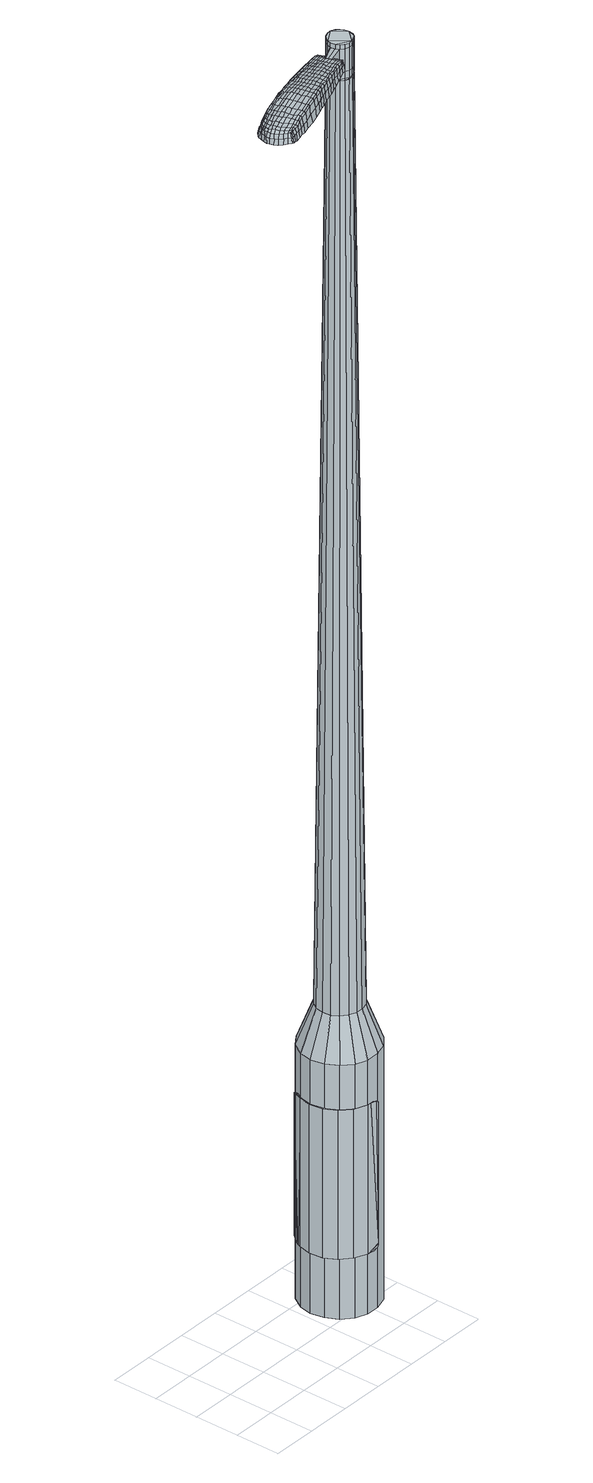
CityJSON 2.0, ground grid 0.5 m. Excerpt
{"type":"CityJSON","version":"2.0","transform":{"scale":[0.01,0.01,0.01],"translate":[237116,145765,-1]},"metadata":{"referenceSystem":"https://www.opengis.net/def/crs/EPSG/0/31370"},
"CityObjects":{
"object1":{"type":"GenericCityObject","attributes":{"cluster":601,"mean_distance_to_centroid":0.274,"new_centroid_x":237118.01,"new_centroid_y":145765.81,"mean_distance_to_camera":10,"H1":-2.18,"H2":-10.67,"Z_final":114.66,"cluster2":50,"proj_x":237115.37,"proj_y":145757.86,"id_line":84810,"bearing_l":288.38,"distance":8.38,"orientation":"right","G_obj":198.38},"geometry":[{"type":"MultiSurface","lod":"2","boundaries":[[[0,1,2,3]],[[1,4,5,2]],[[4,6,7,5]],[[6,8,9,7]],[[8,10,11,9]],[[10,12,13,11]],[[12,14,15,13]],[[14,16,17,15]],[[16,18,19,17]],[[18,20,21,19]],[[20,22,23,21]],[[22,24,25,23]],[[24,26,27,25]],[[26,28,29,27]],[[28,30,31,29]],[[30,32,33,31]],[[32,34,35,33]],[[34,0,3,35]],[[36,37,38,39]],[[38,40,41,42]],[[41,43,42]],[[42,44,45,46]],[[45,47,46]],[[46,48,49,50]],[[49,51,50]],[[42,46,50,38]],[[50,52,39,38]],[[53,36,39]],[[2,5,7,35]],[[7,9,11,15]],[[11,13,15]],[[15,17,19,23]],[[19,21,23]],[[23,25,27,31]],[[27,29,31]],[[15,23,31,7]],[[31,33,35,7]],[[3,2,35]],[[1,0,54,55]],[[0,34,56,54]],[[34,32,57,56]],[[32,30,58,57]],[[30,28,59,58]],[[28,26,60,59]],[[26,24,61,60]],[[24,22,62,61]],[[22,20,63,62]],[[20,18,64,63]],[[18,16,65,64]],[[16,14,66,65]],[[14,12,67,66]],[[12,10,68,67]],[[10,8,69,68]],[[8,6,70,69]],[[6,4,71,70]],[[4,1,55,71]],[[55,54,72,73]],[[54,56,74,72]],[[56,57,75,74]],[[57,58,76,75]],[[58,59,77,76]],[[59,60,78,77]],[[60,61,79,78]],[[61,62,80,79]],[[62,63,81,80]],[[63,64,82,81]],[[64,65,83,82]],[[65,66,84,83]],[[66,67,85,84]],[[67,68,86,85]],[[68,69,87,86]],[[69,70,88,87]],[[70,71,89,88]],[[71,55,73,89]],[[72,90,91,92]],[[93,94,90,72]],[[75,95,94,93]],[[96,97,95,75]],[[98,99,97,96]],[[78,100,99,98]],[[101,102,100,78]],[[103,104,102,101]],[[81,105,104,103]],[[106,107,105,81]],[[108,109,107,106]],[[110,111,109,108]],[[112,113,111,110]],[[114,115,113,112]],[[116,117,115,114]],[[88,118,117,116]],[[119,120,118,88]],[[92,91,120,119]],[[121,122,123,124]],[[125,121,124,126]],[[127,125,126,128]],[[129,127,128,130]],[[131,129,130,132]],[[133,131,132,134]],[[135,133,134,136]],[[137,135,136,138]],[[139,137,138,140]],[[141,139,140,142]],[[143,141,142,144]],[[145,143,144,146]],[[147,145,146,148]],[[149,147,148,150]],[[151,149,150,152]],[[153,151,152,154]],[[73,72,92]],[[74,93,72]],[[74,75,93]],[[76,96,75]],[[76,77,98,96]],[[77,78,98]],[[79,101,78]],[[79,80,103,101]],[[80,81,103]],[[82,106,81]],[[82,83,108,106]],[[83,84,110,108]],[[84,85,112,110]],[[85,86,114,112]],[[86,87,116,114]],[[87,88,116]],[[89,119,88]],[[89,73,92,119]],[[155,91,90]],[[155,156,120,91]],[[156,118,120]],[[157,117,118]],[[157,158,115,117]],[[158,159,113,115]],[[159,160,111,113]],[[160,161,109,111]],[[161,162,107,109]],[[162,105,107]],[[163,104,105]],[[163,164,102,104]],[[164,100,102]],[[165,99,100]],[[165,166,97,99]],[[166,95,97]],[[167,94,95]],[[167,90,94]],[[39,52,153,168]],[[155,90,169,154]],[[53,39,168,122]],[[90,167,123,169]],[[36,53,122,121]],[[167,95,124,123]],[[37,36,121,125]],[[95,166,126,124]],[[38,37,125,127]],[[166,165,128,126]],[[40,38,127,129]],[[165,100,130,128]],[[41,40,129,131]],[[100,164,132,130]],[[43,41,131,133]],[[164,163,134,132]],[[42,43,133,135]],[[163,105,136,134]],[[44,42,135,137]],[[105,162,138,136]],[[45,44,137,139]],[[162,161,140,138]],[[47,45,139,141]],[[161,160,142,140]],[[46,47,141,143]],[[160,159,144,142]],[[48,46,143,145]],[[159,158,146,144]],[[49,48,145,147]],[[158,157,148,146]],[[51,49,147,149]],[[157,118,150,148]],[[50,51,149,151]],[[118,156,152,150]],[[52,50,151,153]],[[156,155,154,152]],[[153,154,170,171]],[[154,169,172,170]],[[169,123,173,172]],[[123,122,174,173]],[[122,168,175,174]],[[168,153,171,175]],[[176,177,178,179]],[[180,176,179,181]],[[176,180,182,183]],[[177,176,183,184]],[[185,186,187,188]],[[189,185,188,190]],[[185,189,191,192]],[[186,185,192,193]],[[194,195,196,197]],[[198,194,197,199]],[[194,198,200,201]],[[195,194,201,202]],[[203,204,205,206]],[[207,203,206,208]],[[203,207,209,210]],[[204,203,210,211]],[[212,213,214,215]],[[216,212,215,217]],[[212,216,218,219]],[[213,212,219,220]],[[221,222,223,224]],[[225,221,224,226]],[[221,225,227,228]],[[222,221,228,229]],[[230,231,232,233]],[[222,230,233,223]],[[230,222,229,234]],[[231,230,234,235]],[[236,237,238,239]],[[231,236,239,232]],[[236,231,235,240]],[[237,236,240,241]],[[242,180,181,243]],[[237,242,243,238]],[[242,237,241,244]],[[180,242,244,182]],[[245,246,247,248]],[[249,245,248,250]],[[245,249,251,252]],[[246,245,252,253]],[[254,255,256,257]],[[246,254,257,247]],[[254,246,253,258]],[[255,254,258,259]],[[260,261,262,263]],[[255,260,263,256]],[[260,255,259,264]],[[261,260,264,265]],[[266,267,268,269]],[[261,266,269,262]],[[266,261,265,270]],[[267,266,270,271]],[[272,177,184,273]],[[267,272,273,268]],[[272,267,271,274]],[[177,272,274,178]],[[275,276,277,278]],[[279,275,278,280]],[[275,279,281,282]],[[276,275,282,283]],[[284,285,286,287]],[[276,284,287,277]],[[284,276,283,288]],[[285,284,288,289]],[[290,291,292,293]],[[285,290,293,286]],[[290,285,289,294]],[[291,290,294,295]],[[296,189,190,297]],[[291,296,297,292]],[[296,291,295,298]],[[189,296,298,191]],[[299,300,301,302]],[[303,299,302,304]],[[299,303,305,306]],[[300,299,306,307]],[[308,309,310,311]],[[300,308,311,301]],[[308,300,307,312]],[[309,308,312,313]],[[314,315,316,317]],[[309,314,317,310]],[[314,309,313,318]],[[315,314,318,319]],[[320,321,322,323]],[[315,320,323,316]],[[320,315,319,324]],[[321,320,324,325]],[[326,186,193,327]],[[321,326,327,322]],[[326,321,325,328]],[[186,326,328,187]],[[329,215,214,330]],[[331,329,330,332]],[[329,331,333,334]],[[215,329,334,217]],[[335,331,332,336]],[[337,335,336,338]],[[335,337,339,340]],[[331,335,340,333]],[[341,337,338,342]],[[343,341,342,344]],[[341,343,345,346]],[[337,341,346,339]],[[347,343,344,348]],[[349,347,348,350]],[[347,349,351,352]],[[343,347,352,345]],[[353,349,350,354]],[[204,353,354,205]],[[353,204,211,355]],[[349,353,355,351]],[[356,357,202,201]],[[358,356,201,200]],[[356,358,359,360]],[[357,356,360,361]],[[362,363,361,360]],[[364,362,360,359]],[[362,364,365,366]],[[363,362,366,367]],[[368,369,367,366]],[[370,368,366,365]],[[368,370,371,372]],[[369,368,372,373]],[[374,375,373,372]],[[376,374,372,371]],[[374,376,209,207]],[[375,374,207,208]],[[377,378,379,380]],[[279,377,380,281]],[[377,279,280,381]],[[378,377,381,382]],[[383,198,199,384]],[[378,383,384,379]],[[383,378,382,385]],[[198,383,385,200]],[[386,387,388,389]],[[225,386,389,227]],[[386,225,226,390]],[[387,386,390,391]],[[392,393,394,395]],[[387,392,395,388]],[[392,387,391,396]],[[393,392,396,397]],[[398,195,202,399]],[[393,398,399,394]],[[398,393,397,400]],[[195,398,400,196]],[[401,402,403,404]],[[183,401,404,184]],[[401,183,182,405]],[[402,401,405,406]],[[407,408,409,410]],[[402,407,410,403]],[[407,402,406,411]],[[408,407,411,412]],[[413,206,205,414]],[[408,413,414,409]],[[413,408,412,415]],[[206,413,415,208]],[[416,417,418,419]],[[188,416,419,190]],[[416,188,187,420]],[[417,416,420,421]],[[422,210,209,423]],[[417,422,423,418]],[[422,417,421,424]],[[210,422,424,211]],[[425,426,427,428]],[[303,425,428,305]],[[425,303,304,429]],[[426,425,429,430]],[[431,216,217,432]],[[426,431,432,427]],[[431,426,430,433]],[[216,431,433,218]],[[434,435,436,437]],[[249,434,437,251]],[[434,249,250,438]],[[435,434,438,439]],[[440,441,442,443]],[[435,440,443,436]],[[440,435,439,444]],[[441,440,444,445]],[[446,213,220,447]],[[441,446,447,442]],[[446,441,445,448]],[[213,446,448,214]],[[449,450,439,438]],[[248,449,438,250]],[[449,248,247,451]],[[450,449,451,452]],[[453,454,445,444]],[[450,453,444,439]],[[453,450,452,455]],[[454,453,455,456]],[[457,330,214,448]],[[454,457,448,445]],[[457,454,456,458]],[[330,457,458,332]],[[459,460,461,462]],[[306,459,462,307]],[[459,306,305,428]],[[460,459,428,427]],[[463,334,333,464]],[[460,463,464,461]],[[463,460,427,432]],[[334,463,432,217]],[[465,466,452,451]],[[257,465,451,247]],[[465,257,256,467]],[[466,465,467,468]],[[469,470,456,455]],[[466,469,455,452]],[[469,466,468,471]],[[470,469,471,472]],[[473,336,332,458]],[[470,473,458,456]],[[473,470,472,474]],[[336,473,474,338]],[[475,476,477,478]],[[312,475,478,313]],[[475,312,307,462]],[[476,475,462,461]],[[479,340,339,480]],[[476,479,480,477]],[[479,476,461,464]],[[340,479,464,333]],[[481,482,468,467]],[[263,481,467,256]],[[481,263,262,483]],[[482,481,483,484]],[[485,486,472,471]],[[482,485,471,468]],[[485,482,484,487]],[[486,485,487,488]],[[489,342,338,474]],[[486,489,474,472]],[[489,486,488,490]],[[342,489,490,344]],[[491,492,493,494]],[[318,491,494,319]],[[491,318,313,478]],[[492,491,478,477]],[[495,346,345,496]],[[492,495,496,493]],[[495,492,477,480]],[[346,495,480,339]],[[497,498,484,483]],[[269,497,483,262]],[[497,269,268,499]],[[498,497,499,500]],[[501,502,488,487]],[[498,501,487,484]],[[501,498,500,503]],[[502,501,503,504]],[[505,348,344,490]],[[502,505,490,488]],[[505,502,504,506]],[[348,505,506,350]],[[507,508,509,510]],[[324,507,510,325]],[[507,324,319,494]],[[508,507,494,493]],[[511,352,351,512]],[[508,511,512,509]],[[511,508,493,496]],[[352,511,496,345]],[[513,514,500,499]],[[273,513,499,268]],[[513,273,184,404]],[[514,513,404,403]],[[515,516,504,503]],[[514,515,503,500]],[[515,514,403,410]],[[516,515,410,409]],[[517,354,350,506]],[[516,517,506,504]],[[517,516,409,414]],[[354,517,414,205]],[[518,519,421,420]],[[328,518,420,187]],[[518,328,325,510]],[[519,518,510,509]],[[520,355,211,424]],[[519,520,424,421]],[[520,519,509,512]],[[355,520,512,351]],[[521,522,382,381]],[[278,521,381,280]],[[521,278,277,523]],[[522,521,523,524]],[[525,358,200,385]],[[522,525,385,382]],[[525,522,524,526]],[[358,525,526,359]],[[527,528,529,530]],[[228,527,530,229]],[[527,228,227,389]],[[528,527,389,388]],[[531,532,533,534]],[[528,531,534,529]],[[531,528,388,395]],[[532,531,395,394]],[[535,357,361,536]],[[532,535,536,533]],[[535,532,394,399]],[[357,535,399,202]],[[537,538,524,523]],[[287,537,523,277]],[[537,287,286,539]],[[538,537,539,540]],[[541,364,359,526]],[[538,541,526,524]],[[541,538,540,542]],[[364,541,542,365]],[[543,544,545,546]],[[234,543,546,235]],[[543,234,229,530]],[[544,543,530,529]],[[547,548,549,550]],[[544,547,550,545]],[[547,544,529,534]],[[548,547,534,533]],[[551,363,367,552]],[[548,551,552,549]],[[551,548,533,536]],[[363,551,536,361]],[[553,554,540,539]],[[293,553,539,286]],[[553,293,292,555]],[[554,553,555,556]],[[557,370,365,542]],[[554,557,542,540]],[[557,554,556,558]],[[370,557,558,371]],[[559,560,561,562]],[[240,559,562,241]],[[559,240,235,546]],[[560,559,546,545]],[[563,564,565,566]],[[560,563,566,561]],[[563,560,545,550]],[[564,563,550,549]],[[567,369,373,568]],[[564,567,568,565]],[[567,564,549,552]],[[369,567,552,367]],[[569,570,556,555]],[[297,569,555,292]],[[569,297,190,419]],[[570,569,419,418]],[[571,376,371,558]],[[570,571,558,556]],[[571,570,418,423]],[[376,571,423,209]],[[572,573,406,405]],[[244,572,405,182]],[[572,244,241,562]],[[573,572,562,561]],[[574,575,412,411]],[[573,574,411,406]],[[574,573,561,566]],[[575,574,566,565]],[[576,375,208,415]],[[575,576,415,412]],[[576,575,565,568]],[[375,576,568,373]],[[577,578,579,580]],[[580,579,581,582]],[[583,581,579,584]],[[584,579,578,585]],[[586,587,588,589]],[[589,588,590,591]],[[592,590,588,593]],[[593,588,587,594]],[[595,596,597,598]],[[598,597,599,600]],[[601,599,597,602]],[[602,597,596,603]],[[604,605,606,607]],[[607,606,608,609]],[[610,608,606,611]],[[611,606,605,612]],[[613,614,615,616]],[[616,615,617,618]],[[619,617,615,620]],[[620,615,614,621]],[[622,623,624,625]],[[625,624,626,627]],[[628,626,624,629]],[[629,624,623,630]],[[631,632,633,634]],[[634,633,623,622]],[[630,623,633,635]],[[635,633,632,636]],[[637,638,639,640]],[[640,639,632,631]],[[636,632,639,641]],[[641,639,638,642]],[[582,581,643,644]],[[644,643,638,637]],[[642,638,643,645]],[[645,643,581,583]],[[646,647,648,649]],[[649,648,650,651]],[[652,650,648,653]],[[653,648,647,654]],[[655,656,657,658]],[[658,657,647,646]],[[654,647,657,659]],[[659,657,656,660]],[[661,662,663,664]],[[664,663,656,655]],[[660,656,663,665]],[[665,663,662,666]],[[667,668,669,670]],[[670,669,662,661]],[[666,662,669,671]],[[671,669,668,672]],[[585,578,673,674]],[[674,673,668,667]],[[672,668,673,675]],[[675,673,578,577]],[[676,677,678,679]],[[679,678,680,681]],[[682,680,678,683]],[[683,678,677,684]],[[685,686,687,688]],[[688,687,677,676]],[[684,677,687,689]],[[689,687,686,690]],[[691,692,693,694]],[[694,693,686,685]],[[690,686,693,695]],[[695,693,692,696]],[[591,590,697,698]],[[698,697,692,691]],[[696,692,697,699]],[[699,697,590,592]],[[700,701,702,703]],[[703,702,704,705]],[[706,704,702,707]],[[707,702,701,708]],[[709,710,711,712]],[[712,711,701,700]],[[708,701,711,713]],[[713,711,710,714]],[[715,716,717,718]],[[718,717,710,709]],[[714,710,717,719]],[[719,717,716,720]],[[721,722,723,724]],[[724,723,716,715]],[[720,716,723,725]],[[725,723,722,726]],[[594,587,727,728]],[[728,727,722,721]],[[726,722,727,729]],[[729,727,587,586]],[[613,616,730,731]],[[731,730,732,733]],[[734,732,730,735]],[[735,730,616,618]],[[733,732,736,737]],[[737,736,738,739]],[[740,738,736,741]],[[741,736,732,734]],[[739,738,742,743]],[[743,742,744,745]],[[746,744,742,747]],[[747,742,738,740]],[[745,744,748,749]],[[749,748,750,751]],[[752,750,748,753]],[[753,748,744,746]],[[751,750,754,755]],[[755,754,605,604]],[[612,605,754,756]],[[756,754,750,752]],[[603,757,758,602]],[[602,758,759,601]],[[760,759,758,761]],[[761,758,757,762]],[[762,763,764,761]],[[761,764,765,760]],[[766,765,764,767]],[[767,764,763,768]],[[768,769,770,767]],[[767,770,771,766]],[[772,771,770,773]],[[773,770,769,774]],[[774,775,776,773]],[[773,776,777,772]],[[610,777,776,608]],[[608,776,775,609]],[[778,779,780,781]],[[781,780,680,682]],[[681,680,780,782]],[[782,780,779,783]],[[600,599,784,785]],[[785,784,779,778]],[[783,779,784,786]],[[786,784,599,601]],[[787,788,789,790]],[[790,789,626,628]],[[627,626,789,791]],[[791,789,788,792]],[[793,794,795,796]],[[796,795,788,787]],[[792,788,795,797]],[[797,795,794,798]],[[603,596,799,800]],[[800,799,794,793]],[[798,794,799,801]],[[801,799,596,595]],[[802,803,804,805]],[[805,804,584,585]],[[583,584,804,806]],[[806,804,803,807]],[[808,809,810,811]],[[811,810,803,802]],[[807,803,810,812]],[[812,810,809,813]],[[604,607,814,815]],[[815,814,809,808]],[[813,809,814,816]],[[816,814,607,609]],[[817,818,819,820]],[[820,819,589,591]],[[586,589,819,821]],[[821,819,818,822]],[[610,611,823,824]],[[824,823,818,817]],[[822,818,823,825]],[[825,823,611,612]],[[826,827,828,829]],[[829,828,704,706]],[[704,828,705]],[[705,828,827,830]],[[618,617,831,832]],[[832,831,827,826]],[[830,827,831,833]],[[833,831,617,619]],[[834,835,836]],[[836,835,650,652]],[[651,650,835,837]],[[837,835,834,838]],[[839,840,841,842]],[[842,841,834,836]],[[838,834,841,843]],[[843,841,840,844]],[[621,614,845,846]],[[846,845,840,839]],[[844,840,845,847]],[[847,845,614,613]],[[838,848,849,837]],[[837,849,649,651]],[[646,649,849,850]],[[850,849,848,851]],[[844,852,853,843]],[[843,853,848,838]],[[851,848,853,854]],[[854,853,852,855]],[[613,731,856,847]],[[847,856,852,844]],[[855,852,856,857]],[[857,856,731,733]],[[858,859,860,861]],[[861,860,707,708]],[[706,707,860,829]],[[829,860,859,826]],[[734,735,862,863]],[[863,862,859,858]],[[826,859,862,832]],[[832,862,735,618]],[[851,864,865,850]],[[850,865,658,646]],[[655,658,865,866]],[[865,864,866]],[[855,867,868,854]],[[854,868,864,851]],[[866,864,868,869]],[[869,868,867,870]],[[733,737,871,857]],[[857,871,867,855]],[[870,867,871,872]],[[872,871,737,739]],[[873,874,875,876]],[[876,875,713,714]],[[708,713,875,861]],[[861,875,874,858]],[[740,741,877,878]],[[878,877,874,873]],[[858,874,877,863]],[[863,877,741,734]],[[866,879,664,655]],[[661,664,879,880]],[[870,881,882,869]],[[869,882,879,866]],[[880,879,882,883]],[[883,882,881,884]],[[739,743,885,872]],[[872,885,881,870]],[[884,881,885,886]],[[886,885,743,745]],[[887,888,889,890]],[[890,889,719,720]],[[714,719,889,876]],[[876,889,888,873]],[[746,747,891,892]],[[892,891,888,887]],[[873,888,891,878]],[[878,891,747,740]],[[893,894,880]],[[880,894,670,661]],[[667,670,894,895]],[[895,894,893,896]],[[884,897,898,883]],[[883,898,893,880]],[[896,893,898,899]],[[899,898,897,900]],[[745,749,901,886]],[[886,901,897,884]],[[900,897,901,902]],[[902,901,749,751]],[[903,904,905,906]],[[906,905,725,726]],[[720,725,905,890]],[[890,905,904,887]],[[752,753,907,908]],[[908,907,904,903]],[[887,904,907,892]],[[892,907,753,746]],[[896,909,910,895]],[[895,910,674,667]],[[585,674,910,805]],[[805,910,909,802]],[[900,911,912,899]],[[899,912,909,896]],[[802,909,912,811]],[[811,912,911,808]],[[751,755,913,902]],[[902,913,911,900]],[[808,911,913,815]],[[815,913,755,604]],[[822,914,915,821]],[[821,915,729,586]],[[726,729,915,906]],[[906,915,914,903]],[[612,756,916,825]],[[825,916,914,822]],[[903,914,916,908]],[[908,916,756,752]],[[783,917,918,782]],[[782,918,679,681]],[[676,679,918,919]],[[919,918,917,920]],[[601,759,921,786]],[[786,921,917,783]],[[920,917,921,922]],[[922,921,759,760]],[[923,924,925,926]],[[926,925,629,630]],[[628,629,925,790]],[[790,925,924,787]],[[927,928,929,930]],[[930,929,924,923]],[[787,924,929,796]],[[796,929,928,793]],[[762,757,931,932]],[[932,931,928,927]],[[793,928,931,800]],[[800,931,757,603]],[[920,933,934,919]],[[919,934,688,676]],[[685,688,934,935]],[[935,934,933,936]],[[760,765,937,922]],[[922,937,933,920]],[[936,933,937,938]],[[938,937,765,766]],[[939,940,941,942]],[[942,941,635,636]],[[630,635,941,926]],[[926,941,940,923]],[[943,944,945,946]],[[946,945,940,939]],[[923,940,945,930]],[[930,945,944,927]],[[768,763,947,948]],[[948,947,944,943]],[[927,944,947,932]],[[932,947,763,762]],[[936,949,950,935]],[[935,950,694,685]],[[691,694,950,951]],[[951,950,949,952]],[[766,771,953,938]],[[938,953,949,936]],[[952,949,953,954]],[[954,953,771,772]],[[955,956,957,958]],[[958,957,641,642]],[[636,641,957,942]],[[942,957,956,939]],[[959,960,961,962]],[[962,961,956,955]],[[939,956,961,946]],[[946,961,960,943]],[[774,769,963,964]],[[964,963,960,959]],[[943,960,963,948]],[[948,963,769,768]],[[952,965,966,951]],[[951,966,698,691]],[[591,698,966,820]],[[820,966,965,817]],[[772,777,967,954]],[[954,967,965,952]],[[817,965,967,824]],[[824,967,777,610]],[[807,968,969,806]],[[806,969,645,583]],[[642,645,969,958]],[[958,969,968,955]],[[813,970,971,812]],[[812,971,968,807]],[[955,968,971,962]],[[962,971,970,959]],[[609,775,972,816]],[[816,972,970,813]],[[959,970,972,964]],[[964,972,775,774]],[[577,580,179,178]],[[580,582,181,179]],[[592,593,192,191]],[[593,594,193,192]],[[595,598,197,196]],[[598,600,199,197]],[[619,620,219,218]],[[620,621,220,219]],[[622,625,224,223]],[[625,627,226,224]],[[631,634,233,232]],[[634,622,223,233]],[[637,640,239,238]],[[640,631,232,239]],[[582,644,243,181]],[[644,637,238,243]],[[652,653,252,251]],[[653,654,253,252]],[[654,659,258,253]],[[659,660,259,258]],[[660,665,264,259]],[[665,666,265,264]],[[666,671,270,265]],[[671,672,271,270]],[[672,675,274,271]],[[675,577,178,274]],[[682,683,282,281]],[[683,684,283,282]],[[684,689,288,283]],[[689,690,289,288]],[[690,695,294,289]],[[695,696,295,294]],[[696,699,298,295]],[[699,592,191,298]],[[700,703,302,301]],[[703,705,304,302]],[[709,712,311,310]],[[712,700,301,311]],[[715,718,317,316]],[[718,709,310,317]],[[721,724,323,322]],[[724,715,316,323]],[[594,728,327,193]],[[728,721,322,327]],[[778,781,380,379]],[[781,682,281,380]],[[600,785,384,199]],[[785,778,379,384]],[[627,791,390,226]],[[791,792,391,390]],[[792,797,396,391]],[[797,798,397,396]],[[798,801,400,397]],[[801,595,196,400]],[[705,429,304]],[[705,830,430,429]],[[830,833,433,430]],[[833,619,218,433]],[[836,437,436]],[[836,652,251,437]],[[839,842,443,442]],[[842,836,436,443]],[[621,846,447,220]],[[846,839,442,447]],[[973,974,975,976]],[[977,978,976,975]],[[979,980,981,982]],[[983,984,985,986]],[[974,987,988,975]],[[989,977,975,988]],[[990,979,982,991]],[[992,993,984,983]],[[987,994,995,988]],[[995,996,989,988]],[[997,990,991,998]],[[999,993,992,1000]],[[994,1001,1002,995]],[[1002,1003,996,995]],[[1004,997,998,1005]],[[1006,999,1000,1007]],[[1008,1009,1010,1011]],[[1012,1013,1009,1008]],[[1012,1014,1015,1013]],[[1014,1016,1017,1015]],[[1018,1019,1020,1021]],[[1022,1023,1019,1018]],[[1024,1025,1023,1022]],[[1026,1027,1025,1024]],[[1021,1010,1009,1018]],[[1018,1009,1013,1022]],[[1013,1015,1024,1022]],[[1015,1017,1026,1024]],[[982,981,978,977]],[[991,982,977,989]],[[996,998,991,989]],[[1003,1005,998,996]],[[983,986,980,979]],[[992,983,979,990]],[[1000,992,990,997]],[[1007,1000,997,1004]],[[984,1008,1011,985]],[[993,1012,1008,984]],[[1014,1012,993,999]],[[1016,1014,999,1006]],[[1028,1029,1030,1031]],[[1030,1032,1033,1034]],[[1030,1034,1035,1036]],[[1030,1036,1031]],[[1037,1028,1031,1038]],[[1039,1038,1031,1040]],[[1041,1040,1031]],[[1042,1030,1029,1043]],[[1044,1042,1043,1045]],[[1046,1044,1045,1047]],[[1048,1046,1047,1049]],[[1050,1048,1049,1051]],[[1051,1052,1053,1054]],[[1051,1054,1055,1056]],[[1051,1056,1057,1058]],[[1057,1059,1060,1061]],[[1057,1061,1062,1063]],[[1057,1063,1058]],[[1051,1058,1050]],[[1064,1065,1029,1028]],[[1066,1067,1032,1030]],[[1068,1069,1041,1031]],[[1065,1070,1043,1029]],[[1071,1066,1030,1042]],[[1070,1072,1045,1043]],[[1073,1071,1042,1044]],[[1072,1074,1047,1045]],[[1075,1073,1044,1046]],[[1074,1076,1049,1047]],[[1077,1075,1046,1048]],[[1076,1078,1051,1049]],[[1079,1077,1048,1050]],[[1078,1080,1052,1051]],[[1081,1082,1059,1057]],[[1083,1079,1050,1058]],[[1053,1052,1080,1084]],[[1054,1053,1084,1085]],[[1055,1054,1085,1086]],[[1056,1055,1086,1087]],[[1057,1056,1087,1081]],[[1088,1064,1028,1037]],[[1089,1088,1037,1038]],[[1090,1089,1038,1039]],[[1091,1090,1039,1040]],[[1069,1091,1040,1041]],[[1033,1032,1067,1092]],[[1060,1059,1082,1093]],[[1034,1033,1092,1094]],[[1035,1034,1094,1095]],[[1036,1035,1095,1096]],[[1031,1036,1096,1068]],[[1061,1060,1093,1097]],[[1062,1061,1097,1098]],[[1063,1062,1098,1099]],[[1058,1063,1099,1083]]]}]}
},
"vertices":[
[160,65,384],[157,80,384],[157,80,96],[160,65,96],[160,94,384],[160,94,96],[168,107,384],[168,107,96],[180,116,384],[180,116,96],[194,120,384],[194,120,96],[208,120,384],[208,120,96],[222,114,384],[222,114,96],[233,105,384],[233,105,96],[240,92,384],[240,92,96],[242,77,384],[242,77,96],[239,63,384],[239,63,96],[231,50,384],[231,50,96],[220,41,384],[220,41,96],[206,37,384],[206,37,96],[191,37,384],[191,37,96],[178,42,384],[178,42,96],[167,52,384],[167,52,96],[193,67,1524],[197,65,1524],[202,65,1524],[187,74,1524],[206,67,1524],[210,69,1524],[213,78,1524],[212,73,1524],[212,83,1524],[210,87,1524],[202,92,1524],[207,90,1524],[198,92,1524],[193,90,1524],[187,83,1524],[190,87,1524],[186,79,1524],[189,70,1524],[176,70,429],[175,79,429],[180,63,429],[187,57,429],[195,54,429],[203,54,429],[212,56,429],[219,62,429],[223,69,429],[225,78,429],[224,86,429],[219,94,429],[213,100,429],[205,103,429],[196,103,429],[188,101,429],[181,95,429],[176,88,429],[187,74,1483],[186,79,1483],[189,70,1483],[193,67,1483],[197,65,1483],[202,65,1483],[206,67,1483],[210,69,1483],[212,73,1483],[213,78,1483],[212,83,1483],[210,87,1483],[207,90,1483],[202,92,1483],[198,92,1483],[193,90,1483],[190,87,1483],[187,83,1483],[187,74,1485],[187,79,1485],[187,79,1483],[190,70,1483],[190,70,1485],[193,67,1485],[197,66,1483],[197,66,1485],[202,66,1483],[202,66,1485],[206,67,1485],[209,70,1483],[209,70,1485],[212,74,1483],[212,74,1485],[213,78,1485],[212,82,1483],[212,82,1485],[210,86,1483],[210,86,1485],[206,89,1483],[206,89,1485],[202,91,1483],[202,91,1485],[198,91,1483],[198,91,1485],[194,90,1483],[194,90,1485],[190,87,1485],[188,83,1483],[188,83,1485],[193,67,1519],[189,70,1519],[189,70,1493],[193,67,1493],[197,65,1519],[197,65,1493],[202,65,1519],[202,65,1493],[206,67,1519],[206,67,1493],[210,69,1519],[210,69,1493],[212,73,1519],[212,73,1493],[213,78,1519],[213,78,1493],[212,83,1519],[212,83,1493],[210,87,1519],[210,87,1493],[207,90,1519],[207,90,1493],[202,92,1519],[202,92,1493],[198,92,1519],[198,92,1493],[193,90,1519],[193,90,1493],[190,87,1519],[190,87,1493],[187,83,1519],[187,83,1493],[186,79,1519],[186,79,1493],[186,79,1485],[187,83,1485],[193,90,1485],[198,92,1485],[202,92,1485],[207,90,1485],[210,87,1485],[212,83,1485],[212,73,1485],[210,69,1485],[202,65,1485],[197,65,1485],[189,70,1485],[187,74,1519],[187,74,1493],[168,71,1513],[168,71,1518],[169,68,1513],[170,65,1513],[170,65,1518],[169,68,1518],[93,63,1519],[100,65,1518],[98,66,1509],[91,65,1510],[85,61,1519],[83,62,1510],[86,60,1526],[94,62,1525],[101,64,1525],[105,27,1519],[111,29,1518],[112,31,1525],[105,29,1525],[97,24,1519],[97,26,1526],[96,22,1510],[104,25,1510],[111,28,1509],[30,20,1519],[28,24,1519],[28,24,1513],[29,20,1513],[32,17,1519],[31,16,1513],[33,17,1524],[31,21,1524],[30,24,1524],[100,44,1530],[107,46,1529],[106,49,1529],[99,47,1530],[91,41,1531],[90,44,1531],[92,37,1530],[101,40,1530],[108,43,1529],[176,69,1512],[175,72,1512],[174,72,1517],[175,69,1517],[177,67,1512],[176,66,1517],[177,66,1506],[176,69,1506],[175,72,1506],[37,44,1519],[40,45,1519],[39,46,1512],[36,45,1512],[35,42,1518],[34,43,1512],[36,42,1522],[38,42,1523],[41,44,1524],[44,47,1519],[50,49,1519],[48,50,1512],[43,48,1512],[45,46,1524],[51,48,1525],[55,51,1519],[62,54,1519],[61,55,1511],[53,52,1511],[56,50,1526],[64,53,1526],[73,58,1519],[72,59,1510],[75,56,1526],[164,83,1513],[157,81,1513],[158,80,1518],[165,82,1517],[170,84,1512],[169,83,1516],[168,85,1506],[163,83,1507],[155,82,1507],[149,79,1514],[142,77,1515],[143,76,1520],[151,78,1519],[148,80,1507],[141,78,1507],[135,75,1515],[128,73,1516],[129,72,1522],[136,74,1521],[133,76,1508],[126,74,1508],[121,71,1517],[114,69,1517],[115,68,1524],[122,70,1523],[119,72,1508],[112,70,1509],[107,67,1518],[108,66,1524],[105,68,1509],[47,9,1519],[51,10,1519],[51,11,1524],[47,11,1523],[45,9,1518],[45,10,1522],[45,8,1512],[47,8,1512],[50,8,1512],[56,11,1519],[61,12,1519],[61,14,1525],[56,12,1524],[55,9,1512],[60,11,1512],[67,14,1519],[74,16,1519],[75,18,1526],[67,16,1526],[66,12,1511],[74,15,1511],[85,20,1519],[86,22,1526],[85,18,1510],[173,54,1513],[166,51,1513],[166,50,1507],[173,53,1507],[179,56,1512],[178,55,1506],[177,57,1516],[174,55,1517],[167,52,1518],[159,48,1514],[152,46,1515],[152,44,1507],[159,47,1507],[160,50,1519],[153,47,1520],[146,43,1515],[139,40,1516],[138,38,1508],[145,41,1508],[146,44,1521],[139,42,1522],[132,37,1517],[125,35,1517],[124,33,1509],[131,36,1508],[132,39,1523],[125,36,1524],[118,32,1518],[117,30,1509],[118,34,1524],[170,67,1519],[169,70,1519],[163,65,1520],[162,68,1520],[164,62,1520],[171,65,1519],[156,63,1522],[155,65,1522],[149,60,1523],[148,63,1523],[150,57,1523],[157,60,1521],[142,58,1524],[141,61,1524],[135,56,1525],[134,58,1525],[136,52,1525],[143,55,1524],[128,53,1526],[127,56,1526],[121,51,1527],[120,54,1527],[122,48,1527],[129,50,1526],[114,48,1528],[113,51,1528],[115,45,1528],[34,22,1527],[33,25,1527],[36,18,1526],[40,20,1527],[38,23,1528],[37,27,1528],[44,25,1529],[43,29,1529],[46,22,1528],[53,24,1530],[51,27,1530],[50,31,1530],[58,30,1531],[57,33,1531],[60,26,1530],[68,29,1531],[67,33,1531],[66,36,1531],[79,37,1531],[78,40,1531],[80,33,1531],[43,9,1518],[40,11,1519],[39,10,1513],[42,8,1513],[44,11,1523],[41,12,1523],[36,13,1519],[35,13,1513],[37,14,1524],[33,41,1518],[32,38,1518],[33,38,1523],[35,40,1523],[32,41,1513],[30,39,1513],[30,35,1519],[29,31,1519],[30,32,1524],[31,35,1523],[29,35,1513],[28,31,1513],[28,28,1519],[30,28,1524],[27,27,1513],[95,61,1528],[95,59,1528],[102,61,1528],[102,63,1527],[87,58,1528],[87,57,1529],[96,56,1529],[97,53,1530],[104,55,1529],[103,58,1528],[87,54,1529],[88,51,1530],[98,50,1530],[105,52,1529],[89,47,1531],[105,30,1528],[104,32,1529],[96,29,1529],[97,27,1528],[112,33,1527],[111,35,1528],[103,36,1529],[94,33,1530],[109,39,1528],[180,58,1512],[179,60,1512],[178,60,1517],[179,58,1517],[179,57,1506],[179,59,1506],[178,63,1512],[177,63,1517],[178,62,1506],[172,83,1512],[172,82,1512],[171,82,1506],[171,84,1506],[171,82,1517],[171,81,1517],[173,80,1512],[174,77,1512],[173,77,1506],[172,80,1506],[172,79,1517],[173,76,1517],[175,75,1512],[174,74,1506],[174,74,1517],[166,81,1519],[166,79,1519],[158,79,1520],[159,77,1520],[167,77,1519],[168,75,1519],[160,75,1520],[161,73,1520],[168,72,1519],[161,70,1520],[174,56,1519],[173,58,1519],[166,56,1520],[167,54,1520],[172,61,1519],[165,59,1520],[151,77,1521],[152,75,1521],[144,75,1522],[145,73,1522],[153,73,1521],[153,70,1521],[145,71,1522],[146,68,1523],[154,68,1522],[147,66,1523],[160,51,1521],[159,53,1521],[152,50,1522],[153,48,1522],[158,56,1521],[151,54,1522],[137,73,1523],[137,71,1523],[130,71,1524],[130,69,1524],[138,69,1523],[139,66,1524],[131,67,1525],[132,64,1525],[140,63,1524],[133,61,1525],[146,46,1523],[145,48,1523],[138,45,1524],[139,43,1524],[144,51,1524],[137,49,1525],[123,69,1525],[123,67,1525],[116,67,1526],[116,65,1526],[124,65,1526],[125,62,1526],[117,62,1527],[118,60,1527],[126,59,1526],[119,57,1527],[132,40,1525],[131,43,1525],[124,40,1526],[125,38,1526],[130,46,1526],[123,44,1527],[109,65,1527],[109,63,1527],[110,60,1527],[111,57,1528],[112,54,1528],[118,35,1527],[118,37,1527],[116,41,1528],[46,11,1525],[43,12,1525],[49,12,1526],[47,13,1526],[40,15,1526],[44,16,1527],[37,41,1525],[35,39,1525],[39,40,1526],[40,42,1525],[34,36,1525],[33,33,1526],[37,34,1527],[38,37,1526],[32,29,1526],[37,30,1527],[54,13,1526],[52,15,1527],[60,15,1527],[58,17,1528],[49,18,1528],[56,20,1529],[45,44,1526],[44,42,1527],[50,45,1528],[50,47,1527],[43,39,1527],[42,36,1528],[49,38,1529],[49,42,1528],[42,32,1528],[49,35,1530],[66,17,1528],[65,19,1529],[74,19,1528],[73,21,1529],[62,22,1529],[71,25,1530],[56,49,1528],[56,47,1528],[64,49,1529],[64,51,1528],[56,44,1529],[56,41,1530],[64,43,1530],[64,47,1530],[56,37,1530],[65,40,1531],[85,23,1529],[84,25,1529],[82,29,1530],[75,55,1528],[75,53,1529],[76,50,1530],[76,47,1530],[77,44,1531],[98,65,1509],[100,64,1518],[93,62,1518],[92,63,1509],[85,59,1519],[83,60,1510],[86,58,1525],[95,60,1525],[101,62,1525],[111,33,1525],[111,31,1518],[104,29,1518],[104,30,1525],[96,26,1519],[96,27,1525],[95,24,1510],[103,27,1509],[110,29,1509],[30,24,1513],[31,24,1519],[32,21,1519],[31,21,1513],[34,18,1519],[33,18,1513],[35,19,1524],[33,22,1524],[32,25,1524],[105,49,1528],[106,46,1528],[99,44,1529],[98,47,1529],[91,41,1529],[90,44,1529],[92,38,1529],[101,40,1529],[107,43,1528],[173,71,1516],[173,71,1512],[174,69,1512],[173,69,1516],[175,66,1512],[174,66,1516],[174,65,1506],[173,68,1506],[172,71,1506],[40,44,1512],[41,43,1519],[38,42,1518],[37,43,1512],[36,41,1518],[35,42,1512],[37,40,1522],[39,41,1523],[42,42,1523],[49,48,1512],[50,47,1519],[45,45,1519],[44,46,1512],[46,44,1524],[51,46,1525],[61,53,1511],[63,52,1519],[56,49,1519],[54,50,1511],[57,48,1525],[64,51,1526],[74,56,1519],[72,57,1510],[75,55,1526],[158,78,1518],[157,79,1513],[164,81,1513],[165,80,1517],[169,82,1512],[169,81,1515],[168,83,1506],[163,82,1506],[156,80,1507],[144,74,1520],[143,75,1514],[150,77,1514],[151,76,1519],[149,78,1507],[141,76,1507],[129,70,1522],[128,71,1516],[135,73,1515],[137,72,1521],[134,74,1508],[127,72,1508],[115,66,1523],[114,67,1517],[121,69,1516],[122,68,1522],[119,70,1508],[112,68,1508],[107,65,1517],[108,64,1524],[105,66,1509],[50,13,1523],[50,12,1519],[47,11,1518],[47,13,1523],[45,11,1518],[46,12,1522],[45,10,1512],[47,10,1512],[50,10,1512],[61,16,1525],[61,14,1519],[55,13,1519],[55,14,1524],[55,11,1512],[60,13,1512],[74,20,1526],[74,18,1519],[66,16,1519],[67,17,1525],[66,14,1511],[73,16,1511],[85,22,1519],[85,24,1526],[84,20,1510],[165,52,1507],[166,53,1513],[173,56,1513],[172,54,1506],[177,58,1512],[177,57,1506],[176,58,1515],[173,57,1517],[166,54,1518],[151,46,1507],[152,47,1514],[159,50,1514],[158,49,1507],[159,51,1519],[152,49,1520],[137,40,1508],[138,42,1516],[145,45,1515],[144,43,1508],[145,46,1521],[138,43,1522],[123,35,1508],[124,36,1517],[131,39,1516],[130,37,1508],[131,41,1522],[124,38,1523],[117,34,1517],[117,32,1509],[118,35,1524],[169,67,1518],[168,70,1518],[162,65,1519],[162,67,1519],[163,62,1519],[170,64,1518],[155,63,1520],[155,65,1520],[148,60,1521],[147,63,1521],[149,57,1521],[156,60,1520],[141,58,1523],[140,60,1523],[134,55,1524],[133,58,1524],[135,52,1524],[142,55,1523],[127,53,1525],[126,56,1525],[120,51,1526],[119,54,1526],[121,48,1526],[128,50,1525],[113,48,1527],[112,51,1527],[114,45,1527],[34,26,1526],[35,22,1526],[37,19,1525],[41,20,1526],[39,24,1526],[38,27,1526],[44,29,1528],[45,26,1528],[47,22,1527],[53,24,1528],[52,28,1529],[51,31,1529],[57,33,1530],[58,30,1530],[60,27,1529],[68,29,1530],[67,33,1530],[66,36,1530],[78,40,1530],[79,37,1530],[80,33,1530],[41,11,1513],[41,12,1518],[43,11,1518],[43,10,1512],[44,12,1523],[42,13,1523],[37,15,1519],[37,14,1513],[38,16,1523],[35,37,1523],[33,37,1518],[35,39,1518],[36,39,1523],[34,40,1512],[32,38,1512],[32,31,1523],[31,31,1519],[32,34,1519],[33,35,1523],[31,35,1513],[30,31,1513],[30,28,1519],[32,28,1524],[29,28,1513],[102,60,1527],[95,58,1527],[95,60,1527],[102,62,1526],[87,57,1527],[87,56,1528],[104,55,1528],[97,53,1528],[96,56,1528],[103,58,1527],[87,53,1528],[88,50,1529],[98,50,1529],[104,52,1528],[89,47,1529],[95,30,1528],[104,33,1527],[104,31,1527],[96,28,1527],[111,34,1526],[110,35,1527],[102,36,1528],[94,33,1528],[109,39,1527],[176,59,1516],[177,59,1512],[178,58,1512],[177,59,1516],[177,58,1506],[176,62,1512],[175,62,1516],[176,62,1506],[170,81,1512],[170,82,1512],[169,82,1506],[169,81,1516],[169,80,1516],[171,76,1506],[172,76,1512],[171,79,1512],[170,79,1506],[170,78,1516],[171,76,1516],[173,74,1512],[172,74,1506],[172,73,1516],[165,79,1518],[165,80,1518],[158,78,1519],[158,77,1519],[167,74,1518],[166,77,1518],[159,75,1519],[160,72,1519],[168,72,1518],[161,70,1519],[165,56,1519],[172,58,1518],[172,57,1518],[166,55,1519],[171,61,1518],[164,59,1519],[151,75,1520],[151,76,1520],[144,73,1521],[153,70,1520],[152,73,1520],[145,70,1521],[146,68,1521],[154,68,1520],[147,65,1521],[151,50,1521],[158,53,1520],[159,52,1520],[152,49,1521],[157,56,1520],[150,54,1521],[137,71,1522],[130,69,1523],[139,66,1522],[138,68,1522],[131,66,1523],[132,63,1524],[140,63,1523],[132,61,1524],[138,45,1523],[144,48,1522],[145,47,1522],[138,44,1523],[143,51,1522],[136,49,1523],[123,66,1524],[123,67,1524],[116,65,1525],[116,64,1525],[125,61,1525],[124,64,1524],[117,62,1525],[118,59,1526],[125,59,1525],[118,56,1526],[124,40,1525],[131,43,1524],[131,42,1524],[124,39,1525],[129,46,1524],[123,44,1525],[109,62,1526],[109,63,1526],[111,57,1527],[110,60,1526],[111,54,1527],[117,38,1526],[118,36,1526],[116,41,1526],[44,14,1524],[46,13,1524],[50,14,1525],[47,15,1525],[40,16,1525],[44,17,1525],[40,40,1525],[37,38,1524],[38,40,1524],[41,41,1525],[38,34,1526],[34,32,1525],[35,35,1524],[39,37,1525],[34,29,1525],[37,30,1526],[53,16,1526],[54,15,1526],[60,16,1526],[59,18,1527],[50,19,1526],[56,21,1527],[51,44,1527],[45,42,1526],[46,43,1526],[51,45,1526],[50,38,1528],[43,36,1527],[44,39,1526],[50,41,1527],[43,32,1527],[50,34,1528],[65,19,1527],[66,18,1527],[74,21,1527],[73,22,1528],[62,23,1528],[70,25,1529],[64,49,1528],[56,46,1527],[57,47,1527],[64,50,1527],[64,43,1529],[56,40,1529],[56,43,1528],[64,46,1528],[57,37,1529],[65,39,1530],[84,26,1528],[85,24,1528],[82,29,1529],[75,52,1528],[76,54,1528],[76,46,1529],[76,50,1529],[77,43,1530],[169,83,1508],[171,76,1508],[140,67,1509],[137,75,1509],[119,61,1510],[116,69,1510],[81,49,1512],[78,58,1512],[95,64,1511],[98,55,1511],[64,43,1513],[51,39,1514],[49,47,1514],[61,52,1513],[173,70,1508],[142,60,1509],[122,53,1510],[84,40,1512],[101,46,1511],[67,35,1513],[54,30,1514],[175,63,1508],[145,52,1509],[124,45,1510],[87,31,1512],[104,37,1511],[57,22,1514],[70,26,1513],[177,57,1508],[147,45,1509],[127,36,1510],[90,23,1512],[107,28,1511],[60,14,1514],[73,17,1513],[39,34,1514],[35,31,1514],[32,38,1514],[36,42,1514],[41,26,1514],[37,25,1514],[44,18,1514],[39,18,1514],[47,10,1514],[41,11,1514],[31,27,1515],[29,23,1515],[29,24,1515],[30,31,1515],[32,23,1515],[29,22,1515],[34,19,1515],[30,21,1515],[35,15,1515],[30,20,1515],[194,36,334],[190,36,334],[190,36,165],[204,35,171],[194,36,165],[198,35,165],[201,35,166],[203,35,167],[204,35,169],[198,35,334],[201,35,333],[203,35,332],[204,35,331],[204,35,328],[176,42,165],[176,42,334],[165,52,165],[165,52,334],[158,65,165],[158,65,334],[156,80,165],[156,80,334],[159,94,165],[159,94,334],[161,98,334],[163,101,334],[164,104,333],[165,105,332],[166,107,331],[166,107,328],[161,98,165],[166,107,171],[166,107,169],[165,105,167],[164,104,166],[163,101,165],[194,39,334],[190,39,334],[190,39,165],[194,39,165],[204,38,171],[204,38,328],[178,44,334],[178,44,165],[167,53,334],[167,53,165],[161,66,334],[161,66,165],[159,80,334],[159,80,165],[161,93,334],[161,93,165],[163,96,334],[169,105,328],[169,105,171],[163,96,165],[165,100,334],[167,102,333],[168,104,332],[168,105,331],[198,38,334],[201,38,333],[203,38,332],[204,38,331],[198,38,165],[168,105,169],[201,38,166],[203,38,167],[204,38,169],[168,104,167],[167,102,166],[165,100,165]
]}
